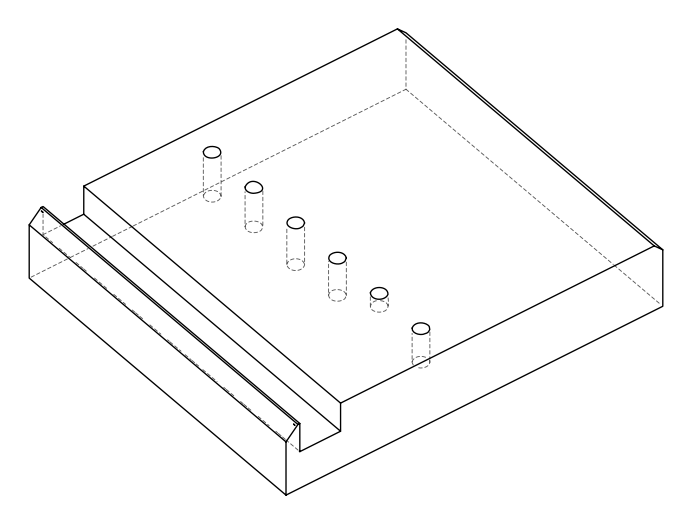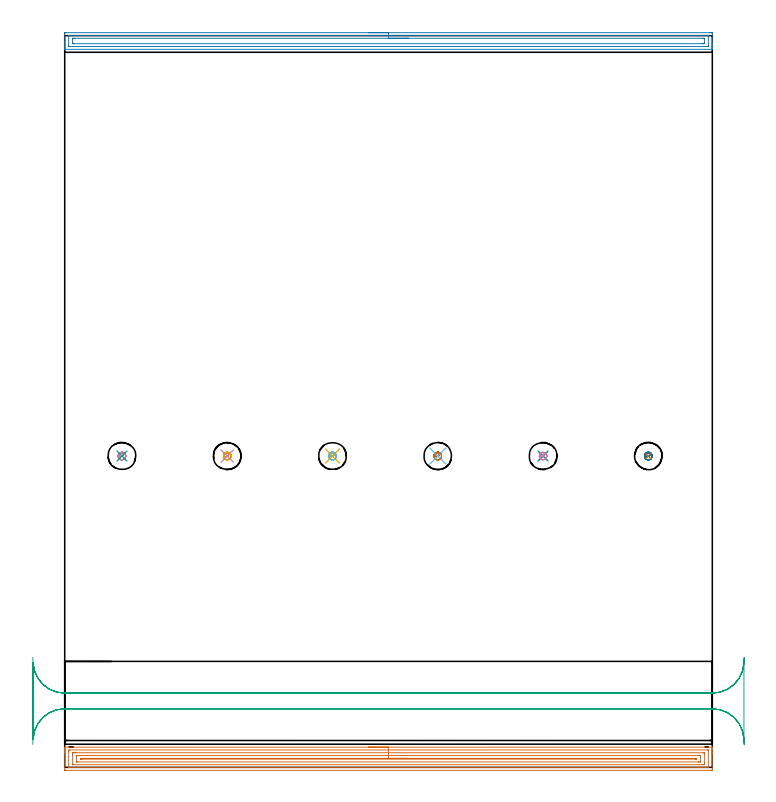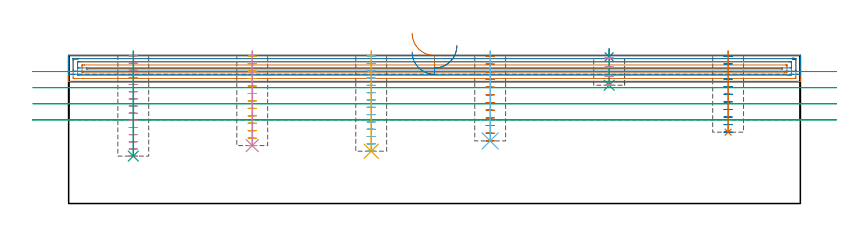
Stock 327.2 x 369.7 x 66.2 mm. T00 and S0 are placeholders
(PLAN: 16 operations, 6 tool changes, 34.1 min)
(1 AREA_MILL | FG_CHAMFER_SURFACE | UGT0205_001 | 13.27 min | 22394 mm3)
(2 AREA_MILL_1 | FG_CHAMFER_SURFACE_1 | UGT0205_001 | 8.09 min | 11540 mm3)
(3 MILL_RECTANGULAR_SLOT | SLOT_RECTANGULAR | UGT0201_004 | Follow Part, ap 8, ae 75% | 6.47 min | 376110 mm3)
(4 MILL_BLIND_HOLE_FROM_SOLID_MATERIAL | STEP1POCKET | NXT0201_010 | Spiral | 1.15 min | 6759 mm3)
(5 MILL_BLIND_HOLE_FROM_SOLID_MATERIAL_1 | STEP1POCKET_1 | NXT0201_010 | Spiral | 0.99 min | 5940 mm3)
(6 MILL_BLIND_HOLE_FROM_SOLID_MATERIAL_2 | STEP1POCKET_2 | NXT0201_010 | Spiral | 1.07 min | 6530 mm3)
(7 MILL_BLIND_HOLE_FROM_SOLID_MATERIAL_3 | STEP1POCKET_3 | NXT0201_010 | Spiral | 0.92 min | 5629 mm3)
(8 MILL_BLIND_HOLE_FROM_SOLID_MATERIAL_4 | STEP1POCKET_5 | NXT0201_010 | Spiral | 0.84 min | 5108 mm3)
(9 BORE_BLIND_HOLE | STEP1POCKET | UGT0332_073 | 0.19 min | 39 mm3)
(10 BORE_BLIND_HOLE_1 | STEP1POCKET_1 | UGT0332_073 | 0.17 min | 40 mm3)
(11 BORE_BLIND_HOLE_2 | STEP1POCKET_2 | UGT0332_073 | 0.18 min | 40 mm3)
(12 BORE_BLIND_HOLE_3 | STEP1POCKET_3 | UGT0332_073 | 0.16 min | 7 mm3)
(13 BORE_BLIND_HOLE_4 | STEP1POCKET_5 | UGT0332_073 | 0.15 min | 7 mm3)
(14 SPOT_DRILL | STEP1POCKET_4 | NXT0321_9005460120000 | 0.03 min | 18 mm3)
(15 DRILL_BLIND_HOLE_INTO_CENTER | STEP1POCKET_4 | NXT0301_128 | 0.06 min | 1420 mm3)
(16 MILL_ROUGH_BLIND_HOLE_CONTOUR | STEP1POCKET_4 | NXT0201_010 | Spiral | 0.31 min | 544 mm3)
(TOOL UGT0205_001 | Chamfer Mill 20 x 3 x 45 deg. | D20 FL50 Z2)
(TOOL UGT0201_004 | End Mill 32 mm | D32 FL53 Z6)
(TOOL NXT0201_010 | ENDMILL 10mm [2P460-1000-NA 1630] | D10 FL30 Z6)
(TOOL UGT0332_073 | 13.8 mm Rough Boring Bar | D13.8)
(TOOL NXT0321_9005460120000 | NC Spot Drill, 142deg, 12mm, Carbide, Uncoated | D12 PA142 FL30 Z2)
(TOOL NXT0301_128 | Carbide Drill 12mm [861.1-1200-036A1-GP GC34] | D12 PA150 FL37.4 Z2)
(OP 1 AREA_MILL)
G17 G21 G94 G90
T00 M6
G54
G17 G0 G90 X153.6 Y10.2 S1061 M3
G43 Z76.2 H0
G94 G1 X153.638 Z75.328 F250.
X153.752 Z74.463
X153.941 Z73.612
X154.203 Z72.78
X154.537 Z71.974
X154.94 Z71.2
X155.408 Z70.464
X155.94 Z69.772
X156.529 Z69.129
X157.172 Z68.54
X157.864 Z68.008
X158.6 Z67.54
X159.374 Z67.137
X160.18 Z66.803
X161.012 Z66.541
X161.864 Z66.352
X162.728 Z66.238
X163.6 Z66.2
X327.032
X327.19 Y10.197 Z66.188
X327.193 Y10.17 Z66.161
X327.2 Y9.803 Z65.803
Y9.451 Z65.45
Y8.785 Z64.78
Y7.565 Z63.562
Y7.011 Z63.005
Y-0.695 Z55.303
X327.198 Y-0.972 Z55.026
X327.192 Y-1.492 Z54.506
X327.112 Y-1.494 Z54.503
X326.586 Y-1.5 Z54.5
X0.614
X0.249 Y-1.496 Z54.502
X0.01 Y-1.492 Z54.506
X0. Y-1.249 Z54.749
Y7.011 Z63.005
Y7.565 Z63.562
Y7.898 Z63.894
Y8.452 Z64.448
Y8.785 Z64.78
Y9.451 Z65.45
Y9.804 Z65.803
X0.007 Y10.17 Z66.161
X0.01 Y10.197 Z66.188
X0.168 Y10.2 Z66.2
X163.6
Y8.786 Z64.786
X324.799
X325.19 Y8.785 Z64.785
X325.199 Y8.389 Z64.389
X325.2 Y0.802 Z56.802
X325.199 Y0.406 Z56.406
X325.19 Y-0.085 Z55.915
X324.801 Y-0.086 Z55.914
X2.401
X2.01 Y-0.085 Z55.915
X2.001 Y0.311 Z56.311
X2. Y7.898 Z63.898
X2.001 Y8.294 Z64.294
X2.01 Y8.785 Z64.785
X2.399 Y8.786 Z64.786
X163.6
Y7.372 Z63.372
X322.651 Y7.371 Z63.371
X323.014 Y7.37 Z63.37
X323.134 Y7.367 Z63.367
X323.176 Y7.365 Z63.365
X323.19 Y7.36 Z63.36
X323.193 Y7.319 Z63.319
X323.197 Y7.196 Z63.196
X323.199 Y7.011 Z63.011
X323.2 Y6.826 Z62.826
Y2.391 Z58.391
X323.198 Y1.689 Z57.689
X323.196 Y1.508 Z57.508
X323.185 Y1.335 Z57.335
X323.014 Y1.333 Z57.333
X322.483 Y1.33 Z57.33
X322.121 Y1.329 Z57.329
X321.591 Y1.328 Z57.328
X4.549 Y1.329 Z57.329
X4.186 Y1.33 Z57.33
X4.066 Y1.333 Z57.333
X4.024 Y1.335 Z57.335
X4.01 Y1.34 Z57.34
X4.007 Y1.381 Z57.381
X4.003 Y1.504 Z57.504
X4.001 Y1.689 Z57.689
X4. Y1.874 Z57.874
Y6.309 Z62.309
X4.002 Y7.011 Z63.011
X4.004 Y7.192 Z63.192
X4.015 Y7.364 Z63.364
X4.186 Y7.366 Z63.366
X4.717 Y7.37 Z63.37
X5.079 Y7.371 Z63.371
X5.609 Y7.372 Z63.372
X163.6
Y5.957 Z61.957
X320.502
X321.105 Y5.954 Z61.954
X321.174 Y5.952 Z61.952
X321.19 Y5.951 Z61.951
X321.193 Y5.932 Z61.932
X321.196 Y5.881 Z61.881
X321.199 Y5.675 Z61.675
X321.2 Y5.264 Z61.264
Y3.49 Z59.49
X321.198 Y3.033 Z59.033
X321.194 Y2.818 Z58.818
X321.19 Y2.766 Z58.766
X321.186 Y2.749 Z58.749
X321.162 Y2.748 Z58.748
X321.057 Y2.745 Z58.745
X320.334 Y2.743 Z58.743
X320.167
X6.698
X6.095 Y2.746 Z58.746
X6.026 Y2.748 Z58.748
X6.01 Y2.749 Z58.749
X6.007 Y2.768 Z58.768
X6.004 Y2.819 Z58.819
X6.001 Y3.025 Z59.025
X6. Y5.21 Z61.21
X6.002 Y5.667 Z61.667
X6.006 Y5.882 Z61.882
X6.01 Y5.934 Z61.934
X6.014 Y5.951 Z61.951
X6.038 Y5.952 Z61.952
X6.143 Y5.955 Z61.955
X6.866 Y5.957 Z61.957
X7.033
X163.6
Y4.543 Z60.543
X318.548
X318.743 Y4.542 Z60.542
X319.131 Y4.538 Z60.538
X319.179 Y4.536 Z60.536
X319.19 Y4.528 Z60.528
X319.194 Y4.499 Z60.499
X319.198 Y4.442 Z60.442
X319.199 Y4.35 Z60.35
X319.197 Y4.188 Z60.188
X319.194 Y4.169 Z60.169
X319.192 Y4.165 Z60.165
X319.17 Y4.162 Z60.162
X319.067 Y4.159 Z60.159
X318.937 Y4.157 Z60.157
X318.743
X8.652
X8.457 Y4.158 Z60.158
X8.069 Y4.162 Z60.162
X8.021 Y4.164 Z60.164
X8.01 Y4.172 Z60.172
X8.006 Y4.201 Z60.201
X8.002 Y4.258 Z60.258
X8.001 Y4.35 Z60.35
X8.003 Y4.512 Z60.512
X8.006 Y4.531 Z60.531
X8.008 Y4.535 Z60.535
X8.03 Y4.538 Z60.538
X8.133 Y4.541 Z60.541
X8.263 Y4.543 Z60.543
X8.457
X163.6
X164.472 Z60.581
X165.336 Z60.695
X166.188 Z60.884
X167.02 Z61.146
X167.826 Z61.48
X168.6 Z61.883
X169.336 Z62.352
X170.028 Z62.883
X170.671 Z63.472
X171.26 Z64.115
X171.792 Z64.807
X172.26 Z65.543
X172.663 Z66.317
X172.997 Z67.123
X173.259 Z67.955
X173.448 Z68.807
X173.562 Z69.672
X173.6 Z70.543
G0 Z76.2
M5
M2
(OP 2 AREA_MILL_1)
G17 G21 G94 G90
T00 M6
G54
G17 G0 G90 X153.6 Y371.2 S1061 M3
G43 Z76.2 H0
Z67.8
G94 G1 X153.638 Z66.928 F250.
X153.752 Z66.064
X153.941 Z65.212
X154.203 Z64.38
X154.537 Z63.574
X154.94 Z62.8
X155.408 Z62.064
X155.94 Z61.372
X156.529 Z60.729
X157.172 Z60.14
X157.864 Z59.609
X158.6 Z59.14
X159.374 Z58.737
X160.18 Z58.403
X161.012 Z58.141
X161.864 Z57.952
X162.728 Z57.838
X163.6 Z57.8
X325.962 Z57.801
X326.586 Y371.197 Z57.803
X327.193 Y371.192 Z57.806
X327.196 Y371.186 Z57.812
X327.2 Y370.575 Z58.422
Y366.106 Z62.888
Y365.548 Z63.449
Y365.212 Z63.784
Y364.654 Z64.342
Y364.318 Z64.677
Y363.648 Z65.352
Y363.269 Z65.731
X327.197 Y362.866 Z66.126
X327.195 Y362.83 Z66.161
X327.19 Y362.802 Z66.188
X327.032 Y362.8 Z66.2
X0.168
X0.01 Y362.802 Z66.188
X0.007 Y362.864 Z66.128
X0. Y363.269 Z65.73
Y363.647 Z65.352
Y364.318 Z64.677
Y365.548 Z63.449
Y366.106 Z62.888
Y366.721 Z62.275
X0.001 Y370.575 Z58.422
X0.004 Y371.186 Z57.812
X0.007 Y371.192 Z57.806
X0.614 Y371.2 Z57.8
X163.6
Y369.786 Z59.214
X324.904 Y369.785 Z59.215
X325.112 Y369.783 Z59.217
X325.171 Y369.78 Z59.22
X325.192 Y369.777 Z59.223
X325.194 Y369.773 Z59.227
X325.198 Y369.739 Z59.261
X325.199 Y369.681 Z59.319
X325.2 Y369.281 Z59.719
X325.199 Y364.813 Z64.187
X325.192 Y364.318 Z64.682
X325.19 Y364.225 Z64.775
X325.008 Y364.218 Z64.782
X324.903 Y364.215 Z64.785
X324.8
X324.011 Y364.214 Z64.786
X2.296 Y364.215 Z64.785
X2.088 Y364.217 Z64.783
X2.029 Y364.22 Z64.78
X2.008 Y364.223 Z64.777
X2.006 Y364.227 Z64.773
X2.002 Y364.261 Z64.739
X2.001 Y364.318 Z64.682
X2. Y364.719 Z64.281
X2.001 Y369.187 Z59.813
X2.008 Y369.681 Z59.319
X2.01 Y369.775 Z59.225
X2.192 Y369.782 Z59.218
X2.297 Y369.785 Z59.215
X2.4
X3.189 Y369.786 Z59.214
X163.6
Y368.372 Z60.628
X322.536 Y368.371 Z60.629
X323.014 Y368.369 Z60.631
X323.171 Y368.366 Z60.634
X323.19 Y368.364 Z60.636
X323.194 Y368.304 Z60.696
X323.198 Y368.205 Z60.795
X323.2 Y368.08 Z60.92
Y367.894 Z61.106
X323.198 Y365.921 Z63.079
X323.19 Y365.733 Z63.267
X323.183 Y365.635 Z63.365
X323.132 Y365.633 Z63.367
X323.014 Y365.63 Z63.37
X322.598 Y365.629 Z63.371
X322.12 Y365.628 Z63.372
X4.663 Y365.629 Z63.371
X4.186 Y365.631 Z63.369
X4.029 Y365.634 Z63.366
X4.01 Y365.635 Z63.365
X4.006 Y365.696 Z63.304
X4.002 Y365.795 Z63.205
X4. Y366.293 Z62.707
X4.001 Y368.079 Z60.921
X4.01 Y368.267 Z60.733
X4.017 Y368.365 Z60.635
X4.068 Y368.367 Z60.633
X4.186 Y368.37 Z60.63
X4.602 Y368.371 Z60.629
X5.08 Y368.372 Z60.628
X163.6
X164.472 Z60.667
X165.336 Z60.78
X166.188 Z60.969
X167.02 Z61.232
X167.826 Z61.565
X168.6 Z61.968
X169.336 Z62.437
X170.028 Z62.968
X170.671 Z63.557
X171.26 Z64.201
X171.792 Z64.893
X172.26 Z65.628
X172.663 Z66.402
X172.997 Z67.208
X173.259 Z68.04
X173.448 Z68.892
X173.562 Z69.757
X173.6 Z70.628
G0 Z76.2
M5
M2
(OP 3 MILL_RECTANGULAR_SLOT)
G17 G21 G94 G90
T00 M6
G54
G17 G0 G90 X343.354 Y55.515 S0 M3
G43 Z76.2 H0
Z59.
G94 G1 X343.17 Y52.52 F250.
G2 X327.2 Y37.5 R16. F500.
G1 X0.
G2 X-15.97 Y52.521 R16.
G1 X-16.
Y14.579
X-15.97
G2 X0. Y29.6 R16.
G1 X327.2
G2 X343.17 Y14.58 R16.
G1 X343.354 Y11.585 F250.
G0 Y55.515 Z51.8
G1 X343.17 Y52.52
G2 X327.2 Y37.5 R16. F500.
G1 X0.
G2 X-15.99 Y52.934 R16.
G1 Y14.166
G2 X0. Y29.6 R16.
G1 X327.2
G2 X343.17 Y14.58 R16.
G1 X343.354 Y11.585 F250.
G0 Y55.515 Z44.6
G1 X343.17 Y52.52
G2 X327.2 Y37.5 R16. F500.
G1 X0.
G2 X-15.99 Y52.934 R16.
G1 Y14.166
G2 X0. Y29.6 R16.
G1 X327.2
G2 X343.17 Y14.58 R16.
G1 X343.354 Y11.585 F250.
G0 Z76.2
X-16.154
Z37.4
G1 X-15.97 Y14.579
G2 X0. Y29.6 R16. F500.
G1 X327.2
G2 X343.17 Y14.58 R16.
G1 X343.2
Y52.52
X343.17
G2 X327.2 Y37.5 R16.
G1 X0.
G2 X-15.97 Y52.521 R16.
G1 X-16.154 Y55.515 F250.
G0 Z76.2
M5
M2
(OP 4 MILL_BLIND_HOLE_FROM_SOLID_MATERIAL)
G17 G21 G94 G90
T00 M6
G54
G17 G0 G90 X28.9 Y157.3 S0 M3
G43 Z76.2 H1
Z66.
G94 G3 X29.439 Y158.661 R0.787 F250.
X27.515 Y158.601 R1.361
X27.599 Y155.915 R1.9
X27.515 Y158.601 R-1.9
X27.557 Y157.258 R0.95
X28.9 Y157.3 R0.95
G0 Z62.8
G3 X29.439 Y158.661 R0.787
X27.515 Y158.601 R1.361
X27.599 Y155.915 R1.9
X27.515 Y158.601 R-1.9
X27.557 Y157.258 R0.95
X28.9 Y157.3 R0.95
G0 Z59.6
G3 X29.439 Y158.661 R0.787
X27.515 Y158.601 R1.361
X27.599 Y155.915 R1.9
X27.515 Y158.601 R-1.9
X27.557 Y157.258 R0.95
X28.9 Y157.3 R0.95
G0 Z56.4
G3 X29.439 Y158.661 R0.787
X27.515 Y158.601 R1.361
X27.599 Y155.915 R1.9
X27.515 Y158.601 R-1.9
X27.557 Y157.258 R0.95
X28.9 Y157.3 R0.95
G0 Z53.2
G3 X29.439 Y158.661 R0.787
X27.515 Y158.601 R1.361
X27.599 Y155.915 R1.9
X27.515 Y158.601 R-1.9
X27.557 Y157.258 R0.95
X28.9 Y157.3 R0.95
G0 Z50.
G3 X29.439 Y158.661 R0.787
X27.515 Y158.601 R1.361
X27.599 Y155.915 R1.9
X27.515 Y158.601 R-1.9
X27.557 Y157.258 R0.95
X28.9 Y157.3 R0.95
G0 Z46.8
G3 X29.439 Y158.661 R0.787
X27.515 Y158.601 R1.361
X27.599 Y155.915 R1.9
X27.515 Y158.601 R-1.9
X27.557 Y157.258 R0.95
X28.9 Y157.3 R0.95
G0 Z43.6
G3 X29.439 Y158.661 R0.787
X27.515 Y158.601 R1.361
X27.599 Y155.915 R1.9
X27.515 Y158.601 R-1.9
X27.557 Y157.258 R0.95
X28.9 Y157.3 R0.95
G0 Z40.4
G3 X29.439 Y158.661 R0.787
X27.515 Y158.601 R1.361
X27.599 Y155.915 R1.9
X27.515 Y158.601 R-1.9
X27.557 Y157.258 R0.95
X28.9 Y157.3 R0.95
G0 Z37.2
G3 X29.439 Y158.661 R0.787
X27.515 Y158.601 R1.361
X27.599 Y155.915 R1.9
X27.515 Y158.601 R-1.9
X27.557 Y157.258 R0.95
X28.9 Y157.3 R0.95
G0 Z34.
G3 X29.439 Y158.661 R0.787
X27.515 Y158.601 R1.361
X27.599 Y155.915 R1.9
X27.515 Y158.601 R-1.9
X27.557 Y157.258 R0.95
X28.9 Y157.3 R0.95
G0 Z30.8
G3 X29.439 Y158.661 R0.787
X27.515 Y158.601 R1.361
X27.599 Y155.915 R1.9
X27.515 Y158.601 R-1.9
X27.557 Y157.258 R0.95
X28.9 Y157.3 R0.95
G0 Z27.6
G3 X29.439 Y158.661 R0.787
X27.515 Y158.601 R1.361
X27.599 Y155.915 R1.9
X27.515 Y158.601 R-1.9
X27.557 Y157.258 R0.95
X28.9 Y157.3 R0.95
G0 Z24.4
G3 X29.439 Y158.661 R0.787
X27.515 Y158.601 R1.361
X27.599 Y155.915 R1.9
X27.515 Y158.601 R-1.9
X27.557 Y157.258 R0.95
X28.9 Y157.3 R0.95
G0 Z21.2
G3 X29.439 Y158.661 R0.787
X27.515 Y158.601 R1.361
X27.599 Y155.915 R1.9
X27.515 Y158.601 R-1.9
X27.557 Y157.258 R0.95
X28.9 Y157.3 R0.95
G0 Z76.2
M5
M2
(OP 5 MILL_BLIND_HOLE_FROM_SOLID_MATERIAL_1)
G17 G21 G94 G90
T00 M6
G54
G17 G0 G90 X82.1 Y157.3 S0 M3
G43 Z76.2 H1
Z65.869
G94 G3 X82.639 Y158.661 R0.787 F250.
X80.715 Y158.601 R1.361
X80.799 Y155.915 R1.9
X80.715 Y158.601 R-1.9
X80.757 Y157.258 R0.95
X82.1 Y157.3 R0.95
G0 Z62.538
G3 X82.639 Y158.661 R0.787
X80.715 Y158.601 R1.361
X80.799 Y155.915 R1.9
X80.715 Y158.601 R-1.9
X80.757 Y157.258 R0.95
X82.1 Y157.3 R0.95
G0 Z59.208
G3 X82.639 Y158.661 R0.787
X80.715 Y158.601 R1.361
X80.799 Y155.915 R1.9
X80.715 Y158.601 R-1.9
X80.757 Y157.258 R0.95
X82.1 Y157.3 R0.95
G0 Z55.877
G3 X82.639 Y158.661 R0.787
X80.715 Y158.601 R1.361
X80.799 Y155.915 R1.9
X80.715 Y158.601 R-1.9
X80.757 Y157.258 R0.95
X82.1 Y157.3 R0.95
G0 Z52.546
G3 X82.639 Y158.661 R0.787
X80.715 Y158.601 R1.361
X80.799 Y155.915 R1.9
X80.715 Y158.601 R-1.9
X80.757 Y157.258 R0.95
X82.1 Y157.3 R0.95
G0 Z49.215
G3 X82.639 Y158.661 R0.787
X80.715 Y158.601 R1.361
X80.799 Y155.915 R1.9
X80.715 Y158.601 R-1.9
X80.757 Y157.258 R0.95
X82.1 Y157.3 R0.95
G0 Z45.885
G3 X82.639 Y158.661 R0.787
X80.715 Y158.601 R1.361
X80.799 Y155.915 R1.9
X80.715 Y158.601 R-1.9
X80.757 Y157.258 R0.95
X82.1 Y157.3 R0.95
G0 Z42.554
G3 X82.639 Y158.661 R0.787
X80.715 Y158.601 R1.361
X80.799 Y155.915 R1.9
X80.715 Y158.601 R-1.9
X80.757 Y157.258 R0.95
X82.1 Y157.3 R0.95
G0 Z39.223
G3 X82.639 Y158.661 R0.787
X80.715 Y158.601 R1.361
X80.799 Y155.915 R1.9
X80.715 Y158.601 R-1.9
X80.757 Y157.258 R0.95
X82.1 Y157.3 R0.95
G0 Z35.892
G3 X82.639 Y158.661 R0.787
X80.715 Y158.601 R1.361
X80.799 Y155.915 R1.9
X80.715 Y158.601 R-1.9
X80.757 Y157.258 R0.95
X82.1 Y157.3 R0.95
G0 Z32.562
G3 X82.639 Y158.661 R0.787
X80.715 Y158.601 R1.361
X80.799 Y155.915 R1.9
X80.715 Y158.601 R-1.9
X80.757 Y157.258 R0.95
X82.1 Y157.3 R0.95
G0 Z29.231
G3 X82.639 Y158.661 R0.787
X80.715 Y158.601 R1.361
X80.799 Y155.915 R1.9
X80.715 Y158.601 R-1.9
X80.757 Y157.258 R0.95
X82.1 Y157.3 R0.95
G0 Z25.9
G3 X82.639 Y158.661 R0.787
X80.715 Y158.601 R1.361
X80.799 Y155.915 R1.9
X80.715 Y158.601 R-1.9
X80.757 Y157.258 R0.95
X82.1 Y157.3 R0.95
G0 Z76.2
M5
M2
(OP 6 MILL_BLIND_HOLE_FROM_SOLID_MATERIAL_2)
G17 G21 G94 G90
T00 M6
G54
G17 G0 G90 X135.3 Y157.3 S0 M3
G43 Z76.2 H1
Z65.929
G94 G3 X135.839 Y158.661 R0.787 F250.
X133.915 Y158.601 R1.361
X133.999 Y155.915 R1.9
X133.915 Y158.601 R-1.9
X133.957 Y157.258 R0.95
X135.3 Y157.3 R0.95
G0 Z62.657
G3 X135.839 Y158.661 R0.787
X133.915 Y158.601 R1.361
X133.999 Y155.915 R1.9
X133.915 Y158.601 R-1.9
X133.957 Y157.258 R0.95
X135.3 Y157.3 R0.95
G0 Z59.386
G3 X135.839 Y158.661 R0.787
X133.915 Y158.601 R1.361
X133.999 Y155.915 R1.9
X133.915 Y158.601 R-1.9
X133.957 Y157.258 R0.95
X135.3 Y157.3 R0.95
G0 Z56.114
G3 X135.839 Y158.661 R0.787
X133.915 Y158.601 R1.361
X133.999 Y155.915 R1.9
X133.915 Y158.601 R-1.9
X133.957 Y157.258 R0.95
X135.3 Y157.3 R0.95
G0 Z52.843
G3 X135.839 Y158.661 R0.787
X133.915 Y158.601 R1.361
X133.999 Y155.915 R1.9
X133.915 Y158.601 R-1.9
X133.957 Y157.258 R0.95
X135.3 Y157.3 R0.95
G0 Z49.571
G3 X135.839 Y158.661 R0.787
X133.915 Y158.601 R1.361
X133.999 Y155.915 R1.9
X133.915 Y158.601 R-1.9
X133.957 Y157.258 R0.95
X135.3 Y157.3 R0.95
G0 Z46.3
G3 X135.839 Y158.661 R0.787
X133.915 Y158.601 R1.361
X133.999 Y155.915 R1.9
X133.915 Y158.601 R-1.9
X133.957 Y157.258 R0.95
X135.3 Y157.3 R0.95
G0 Z43.029
G3 X135.839 Y158.661 R0.787
X133.915 Y158.601 R1.361
X133.999 Y155.915 R1.9
X133.915 Y158.601 R-1.9
X133.957 Y157.258 R0.95
X135.3 Y157.3 R0.95
G0 Z39.757
G3 X135.839 Y158.661 R0.787
X133.915 Y158.601 R1.361
X133.999 Y155.915 R1.9
X133.915 Y158.601 R-1.9
X133.957 Y157.258 R0.95
X135.3 Y157.3 R0.95
G0 Z36.486
G3 X135.839 Y158.661 R0.787
X133.915 Y158.601 R1.361
X133.999 Y155.915 R1.9
X133.915 Y158.601 R-1.9
X133.957 Y157.258 R0.95
X135.3 Y157.3 R0.95
G0 Z33.214
G3 X135.839 Y158.661 R0.787
X133.915 Y158.601 R1.361
X133.999 Y155.915 R1.9
X133.915 Y158.601 R-1.9
X133.957 Y157.258 R0.95
X135.3 Y157.3 R0.95
G0 Z29.943
G3 X135.839 Y158.661 R0.787
X133.915 Y158.601 R1.361
X133.999 Y155.915 R1.9
X133.915 Y158.601 R-1.9
X133.957 Y157.258 R0.95
X135.3 Y157.3 R0.95
G0 Z26.671
G3 X135.839 Y158.661 R0.787
X133.915 Y158.601 R1.361
X133.999 Y155.915 R1.9
X133.915 Y158.601 R-1.9
X133.957 Y157.258 R0.95
X135.3 Y157.3 R0.95
G0 Z23.4
G3 X135.839 Y158.661 R0.787
X133.915 Y158.601 R1.361
X133.999 Y155.915 R1.9
X133.915 Y158.601 R-1.9
X133.957 Y157.258 R0.95
X135.3 Y157.3 R0.95
G0 Z76.2
M5
M2
(OP 7 MILL_BLIND_HOLE_FROM_SOLID_MATERIAL_3)
G17 G21 G94 G90
T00 M6
G54
G17 G0 G90 X188.5 Y157.3 S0 M3
G43 Z76.2 H1
Z65.767
G94 G3 X189.039 Y158.661 R0.787 F250.
X187.115 Y158.601 R1.361
X187.199 Y155.915 R1.9
X187.115 Y158.601 R-1.9
X187.157 Y157.258 R0.95
X188.5 Y157.3 R0.95
G0 Z62.333
G3 X189.039 Y158.661 R0.787
X187.115 Y158.601 R1.361
X187.199 Y155.915 R1.9
X187.115 Y158.601 R-1.9
X187.157 Y157.258 R0.95
X188.5 Y157.3 R0.95
G0 Z58.9
G3 X189.039 Y158.661 R0.787
X187.115 Y158.601 R1.361
X187.199 Y155.915 R1.9
X187.115 Y158.601 R-1.9
X187.157 Y157.258 R0.95
X188.5 Y157.3 R0.95
G0 Z55.467
G3 X189.039 Y158.661 R0.787
X187.115 Y158.601 R1.361
X187.199 Y155.915 R1.9
X187.115 Y158.601 R-1.9
X187.157 Y157.258 R0.95
X188.5 Y157.3 R0.95
G0 Z52.033
G3 X189.039 Y158.661 R0.787
X187.115 Y158.601 R1.361
X187.199 Y155.915 R1.9
X187.115 Y158.601 R-1.9
X187.157 Y157.258 R0.95
X188.5 Y157.3 R0.95
G0 Z48.6
G3 X189.039 Y158.661 R0.787
X187.115 Y158.601 R1.361
X187.199 Y155.915 R1.9
X187.115 Y158.601 R-1.9
X187.157 Y157.258 R0.95
X188.5 Y157.3 R0.95
G0 Z45.167
G3 X189.039 Y158.661 R0.787
X187.115 Y158.601 R1.361
X187.199 Y155.915 R1.9
X187.115 Y158.601 R-1.9
X187.157 Y157.258 R0.95
X188.5 Y157.3 R0.95
G0 Z41.733
G3 X189.039 Y158.661 R0.787
X187.115 Y158.601 R1.361
X187.199 Y155.915 R1.9
X187.115 Y158.601 R-1.9
X187.157 Y157.258 R0.95
X188.5 Y157.3 R0.95
G0 Z38.3
G3 X189.039 Y158.661 R0.787
X187.115 Y158.601 R1.361
X187.199 Y155.915 R1.9
X187.115 Y158.601 R-1.9
X187.157 Y157.258 R0.95
X188.5 Y157.3 R0.95
G0 Z34.867
G3 X189.039 Y158.661 R0.787
X187.115 Y158.601 R1.361
X187.199 Y155.915 R1.9
X187.115 Y158.601 R-1.9
X187.157 Y157.258 R0.95
X188.5 Y157.3 R0.95
G0 Z31.433
G3 X189.039 Y158.661 R0.787
X187.115 Y158.601 R1.361
X187.199 Y155.915 R1.9
X187.115 Y158.601 R-1.9
X187.157 Y157.258 R0.95
X188.5 Y157.3 R0.95
G0 Z28.
G3 X189.039 Y158.661 R0.787
X187.115 Y158.601 R1.361
X187.199 Y155.915 R1.9
X187.115 Y158.601 R-1.9
X187.157 Y157.258 R0.95
X188.5 Y157.3 R0.95
G0 Z76.2
M5
M2
(OP 8 MILL_BLIND_HOLE_FROM_SOLID_MATERIAL_4)
G17 G21 G94 G90
T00 M6
G54
G17 G0 G90 X294.9 Y157.3 S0 M3
G43 Z76.2 H1
Z65.809
G94 G3 X295.439 Y158.661 R0.787 F250.
X293.515 Y158.601 R1.361
X293.599 Y155.915 R1.9
X293.515 Y158.601 R-1.9
X293.557 Y157.258 R0.95
X294.9 Y157.3 R0.95
G0 Z62.418
G3 X295.439 Y158.661 R0.787
X293.515 Y158.601 R1.361
X293.599 Y155.915 R1.9
X293.515 Y158.601 R-1.9
X293.557 Y157.258 R0.95
X294.9 Y157.3 R0.95
G0 Z59.027
G3 X295.439 Y158.661 R0.787
X293.515 Y158.601 R1.361
X293.599 Y155.915 R1.9
X293.515 Y158.601 R-1.9
X293.557 Y157.258 R0.95
X294.9 Y157.3 R0.95
G0 Z55.636
G3 X295.439 Y158.661 R0.787
X293.515 Y158.601 R1.361
X293.599 Y155.915 R1.9
X293.515 Y158.601 R-1.9
X293.557 Y157.258 R0.95
X294.9 Y157.3 R0.95
G0 Z52.245
G3 X295.439 Y158.661 R0.787
X293.515 Y158.601 R1.361
X293.599 Y155.915 R1.9
X293.515 Y158.601 R-1.9
X293.557 Y157.258 R0.95
X294.9 Y157.3 R0.95
G0 Z48.855
G3 X295.439 Y158.661 R0.787
X293.515 Y158.601 R1.361
X293.599 Y155.915 R1.9
X293.515 Y158.601 R-1.9
X293.557 Y157.258 R0.95
X294.9 Y157.3 R0.95
G0 Z45.464
G3 X295.439 Y158.661 R0.787
X293.515 Y158.601 R1.361
X293.599 Y155.915 R1.9
X293.515 Y158.601 R-1.9
X293.557 Y157.258 R0.95
X294.9 Y157.3 R0.95
G0 Z42.073
G3 X295.439 Y158.661 R0.787
X293.515 Y158.601 R1.361
X293.599 Y155.915 R1.9
X293.515 Y158.601 R-1.9
X293.557 Y157.258 R0.95
X294.9 Y157.3 R0.95
G0 Z38.682
G3 X295.439 Y158.661 R0.787
X293.515 Y158.601 R1.361
X293.599 Y155.915 R1.9
X293.515 Y158.601 R-1.9
X293.557 Y157.258 R0.95
X294.9 Y157.3 R0.95
G0 Z35.291
G3 X295.439 Y158.661 R0.787
X293.515 Y158.601 R1.361
X293.599 Y155.915 R1.9
X293.515 Y158.601 R-1.9
X293.557 Y157.258 R0.95
X294.9 Y157.3 R0.95
G0 Z31.9
G3 X295.439 Y158.661 R0.787
X293.515 Y158.601 R1.361
X293.599 Y155.915 R1.9
X293.515 Y158.601 R-1.9
X293.557 Y157.258 R0.95
X294.9 Y157.3 R0.95
G0 Z76.2
M5
M2
(OP 9 BORE_BLIND_HOLE)
G17 G21 G94 G90
T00 M6
G54
G17 G0 G90 X28.9 Y157.3 S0 M3
G43 Z76.2 H0
G94 G85 G98 Z21.2 F250. R68.2
G80
M5
M2
(OP 10 BORE_BLIND_HOLE_1)
G17 G21 G94 G90
T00 M6
G54
G17 G0 G90 X82.1 Y157.3 S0 M3
G43 Z76.2 H0
G94 G85 G98 Z25.9 F250. R68.2
G80
M5
M2
(OP 11 BORE_BLIND_HOLE_2)
G17 G21 G94 G90
T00 M6
G54
G17 G0 G90 X135.3 Y157.3 S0 M3
G43 Z76.2 H0
G94 G85 G98 Z23.4 F250. R68.2
G80
M5
M2
(OP 12 BORE_BLIND_HOLE_3)
G17 G21 G94 G90
T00 M6
G54
G17 G0 G90 X188.5 Y157.3 S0 M3
G43 Z76.2 H0
G94 G85 G98 Z28. F250. R68.2
G80
M5
M2
(OP 13 BORE_BLIND_HOLE_4)
G17 G21 G94 G90
T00 M6
G54
G17 G0 G90 X294.9 Y157.3 S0 M3
G43 Z76.2 H0
G94 G85 G98 Z31.9 F250. R68.2
G80
M5
M2
(OP 14 SPOT_DRILL)
G17 G21 G94 G90
T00 M6
G54
G17 G0 G90 X241.7 Y157.3 S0 M3
G43 Z76.2 H0
G94 G81 G98 Z65.606 F250. R69.2
G80
M5
M2
(OP 15 DRILL_BLIND_HOLE_INTO_CENTER)
G17 G21 G94 G90
T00 M6
G54
G17 G0 G90 X241.7 Y157.3 S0 M3
G43 Z76.2 H1
G94 G81 G98 Z52.9 F250. R68.2
G80
M5
M2
(OP 16 MILL_ROUGH_BLIND_HOLE_CONTOUR)
G17 G21 G94 G90
T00 M6
G54
G17 G0 G90 X241.7 Y157.3 S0 M3
G43 Z76.2 H1
Z65.125
G94 G3 X242.239 Y158.661 R0.787 F250.
X240.315 Y158.601 R1.361
X240.399 Y155.915 R1.9
X240.315 Y158.601 R-1.9
X240.357 Y157.258 R0.95
X241.7 Y157.3 R0.95
G0 Z61.05
G3 X242.239 Y158.661 R0.787
X240.315 Y158.601 R1.361
X240.399 Y155.915 R1.9
X240.315 Y158.601 R-1.9
X240.357 Y157.258 R0.95
X241.7 Y157.3 R0.95
G0 Z56.975
G3 X242.239 Y158.661 R0.787
X240.315 Y158.601 R1.361
X240.399 Y155.915 R1.9
X240.315 Y158.601 R-1.9
X240.357 Y157.258 R0.95
X241.7 Y157.3 R0.95
G0 Z52.9
G3 X242.239 Y158.661 R0.787
X240.315 Y158.601 R1.361
X240.399 Y155.915 R1.9
X240.315 Y158.601 R-1.9
X240.357 Y157.258 R0.95
X241.7 Y157.3 R0.95
G0 Z76.2
M5
M2
